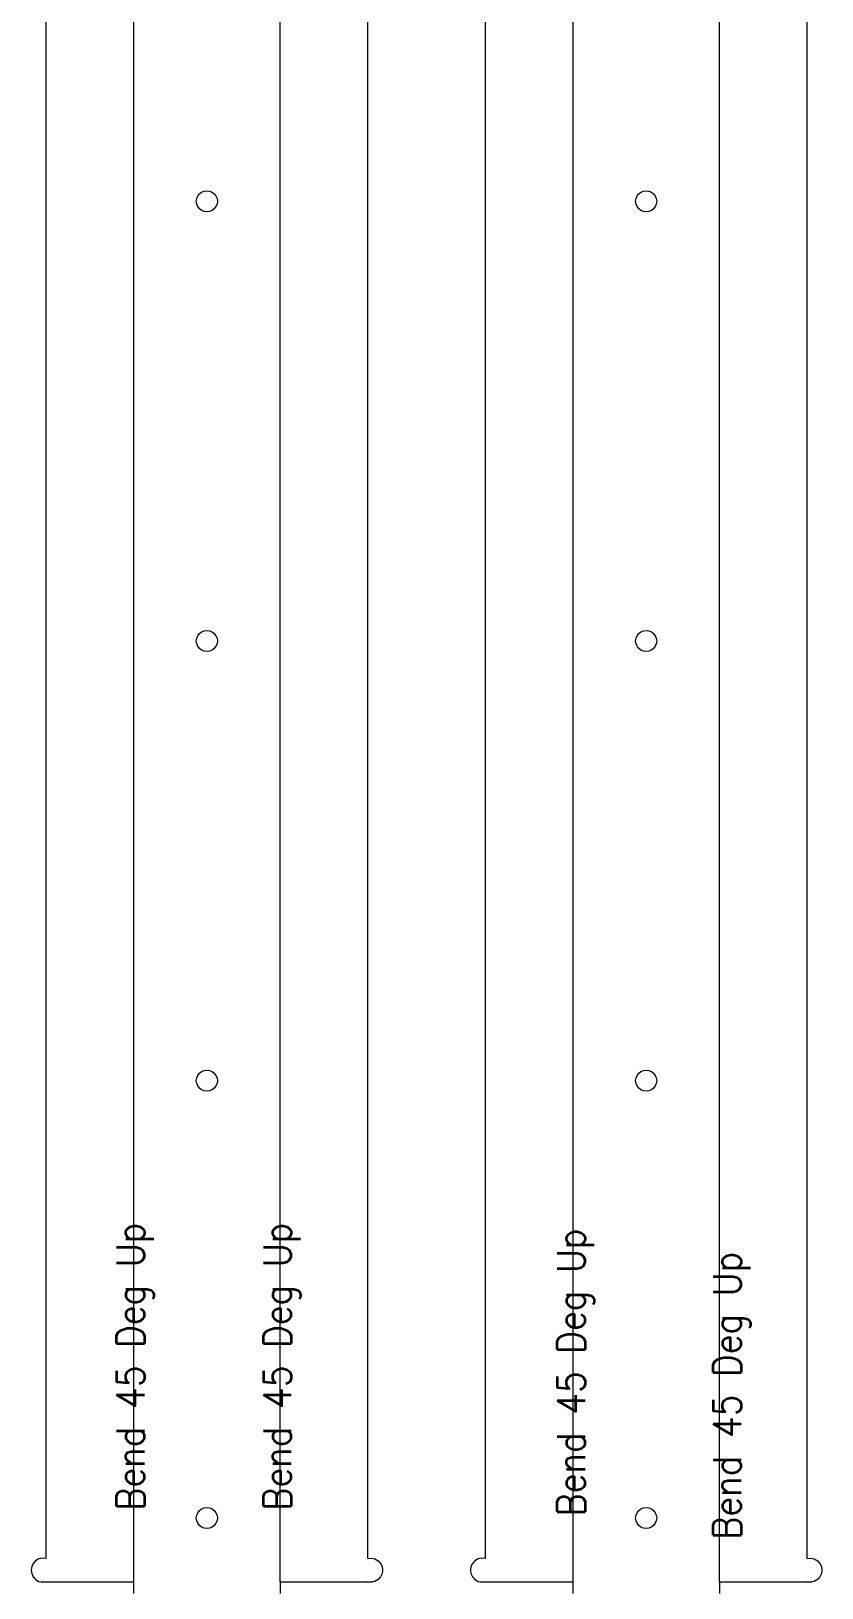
# Model space of a CAD drawing. Extents: x -705 to -543, y 1045 to 1860.
# Drawn here: x -679.6 to -544.6, y 1187.2 to 1452.7 of the extents above; entities that cross this region are included whole.
import ezdxf

# ---------------------------------------------------------------- set-up
doc = ezdxf.new("R2010")
doc.units = 0
doc.layers.get('0').update_dxf_attribs({"linetype": 'CONTINUOUS', "lineweight": 25, "true_color": 0xffffff})
doc.layers.add('Layer0', color=7, linetype='BYLAYER', lineweight=5)
doc.styles.add('textstyle2', font='')
doc.styles.add('textstyle3', font='')
doc.styles.add('textstyle4', font='')
doc.styles.add('textstyle5', font='')
doc.styles.get('textstyle2').set_extended_font_data('Standard')
doc.styles.get('textstyle3').set_extended_font_data('Standard')
doc.styles.get('textstyle4').set_extended_font_data('Standard')
doc.styles.get('textstyle5').set_extended_font_data('Standard')

msp = doc.modelspace()

# ---------------------------------------------------------------- linework, layer by layer
at = {"layer": 'Layer0'}
for p, q in [((-662.11, 1786.21), (-662.11, 1188.21)), ((-637.11, 1188.21), (-637.11, 1786.21)), ((-587.11, 1786.21), (-587.11, 1188.21)), ((-562.11, 1188.21), (-562.11, 1786.21)), ((-622.11, 1192.21), (-622.11, 1760.86)), ((-547.11, 1192.21), (-547.11, 1760.86)), ((-677.11, 1759.29), (-677.11, 1192.21)), ((-602.11, 1759.29), (-602.11, 1192.21)), ((-651.41, 1423.71), (-651.34, 1424.17)), ((-651.34, 1423.24), (-651.41, 1423.71)), ((-651.34, 1424.17), (-651.16, 1424.61)), ((-651.16, 1424.61), (-650.88, 1424.98)), ((-650.88, 1424.98), (-650.51, 1425.27)), ((-650.51, 1425.27), (-650.07, 1425.45)), ((-650.07, 1425.45), (-649.61, 1425.51)), ((-649.61, 1425.51), (-649.14, 1425.45)), ((-649.14, 1425.45), (-648.71, 1425.27)), ((-648.71, 1425.27), (-648.33, 1424.98)), ((-648.33, 1424.98), (-648.05, 1424.61)), ((-648.05, 1424.61), (-647.87, 1424.17)), ((-647.87, 1424.17), (-647.81, 1423.71)), ((-647.81, 1423.71), (-647.87, 1423.24)), ((-576.41, 1423.71), (-576.34, 1424.17)), ((-576.34, 1423.24), (-576.41, 1423.71)), ((-576.34, 1424.17), (-576.16, 1424.61)), ((-576.16, 1424.61), (-575.88, 1424.98)), ((-575.88, 1424.98), (-575.51, 1425.27)), ((-575.51, 1425.27), (-575.07, 1425.45)), ((-575.07, 1425.45), (-574.61, 1425.51)), ((-574.61, 1425.51), (-574.14, 1425.45)), ((-574.14, 1425.45), (-573.71, 1425.27)), ((-573.71, 1425.27), (-573.33, 1424.98)), ((-573.33, 1424.98), (-573.05, 1424.61)), ((-573.05, 1424.61), (-572.87, 1424.17)), ((-572.87, 1424.17), (-572.81, 1423.71)), ((-572.81, 1423.71), (-572.87, 1423.24)), ((-651.16, 1422.81), (-651.34, 1423.24)), ((-650.88, 1422.44), (-651.16, 1422.81)), ((-650.51, 1422.15), (-650.88, 1422.44)), ((-650.07, 1421.97), (-650.51, 1422.15)), ((-649.61, 1421.91), (-650.07, 1421.97)), ((-649.14, 1421.97), (-649.61, 1421.91)), ((-648.71, 1422.15), (-649.14, 1421.97)), ((-648.33, 1422.44), (-648.71, 1422.15)), ((-648.05, 1422.81), (-648.33, 1422.44)), ((-647.87, 1423.24), (-648.05, 1422.81)), ((-576.16, 1422.81), (-576.34, 1423.24)), ((-575.88, 1422.44), (-576.16, 1422.81)), ((-575.51, 1422.15), (-575.88, 1422.44)), ((-575.07, 1421.97), (-575.51, 1422.15)), ((-574.61, 1421.91), (-575.07, 1421.97)), ((-574.14, 1421.97), (-574.61, 1421.91)), ((-573.71, 1422.15), (-574.14, 1421.97)), ((-573.33, 1422.44), (-573.71, 1422.15)), ((-573.05, 1422.81), (-573.33, 1422.44)), ((-572.87, 1423.24), (-573.05, 1422.81)), ((-651.41, 1348.71), (-651.34, 1349.17)), ((-651.34, 1349.17), (-651.16, 1349.61)), ((-651.16, 1349.61), (-650.88, 1349.98)), ((-650.88, 1349.98), (-650.51, 1350.27)), ((-650.51, 1350.27), (-650.07, 1350.45)), ((-650.07, 1350.45), (-649.61, 1350.51)), ((-649.61, 1350.51), (-649.14, 1350.45)), ((-649.14, 1350.45), (-648.71, 1350.27)), ((-648.71, 1350.27), (-648.33, 1349.98)), ((-648.33, 1349.98), (-648.05, 1349.61)), ((-648.05, 1349.61), (-647.87, 1349.17)), ((-647.87, 1349.17), (-647.81, 1348.71)), ((-576.41, 1348.71), (-576.34, 1349.17)), ((-576.34, 1349.17), (-576.16, 1349.61)), ((-576.16, 1349.61), (-575.88, 1349.98)), ((-575.88, 1349.98), (-575.51, 1350.27)), ((-575.51, 1350.27), (-575.07, 1350.45)), ((-575.07, 1350.45), (-574.61, 1350.51)), ((-574.61, 1350.51), (-574.14, 1350.45)), ((-574.14, 1350.45), (-573.71, 1350.27)), ((-573.71, 1350.27), (-573.33, 1349.98)), ((-573.33, 1349.98), (-573.05, 1349.61)), ((-573.05, 1349.61), (-572.87, 1349.17)), ((-572.87, 1349.17), (-572.81, 1348.71)), ((-651.34, 1348.24), (-651.41, 1348.71)), ((-651.16, 1347.81), (-651.34, 1348.24)), ((-650.88, 1347.44), (-651.16, 1347.81)), ((-650.51, 1347.15), (-650.88, 1347.44)), ((-650.07, 1346.97), (-650.51, 1347.15)), ((-649.61, 1346.91), (-650.07, 1346.97)), ((-649.14, 1346.97), (-649.61, 1346.91)), ((-648.71, 1347.15), (-649.14, 1346.97)), ((-648.33, 1347.44), (-648.71, 1347.15)), ((-648.05, 1347.81), (-648.33, 1347.44)), ((-647.87, 1348.24), (-648.05, 1347.81)), ((-647.81, 1348.71), (-647.87, 1348.24)), ((-576.34, 1348.24), (-576.41, 1348.71)), ((-576.16, 1347.81), (-576.34, 1348.24)), ((-575.88, 1347.44), (-576.16, 1347.81)), ((-575.51, 1347.15), (-575.88, 1347.44)), ((-575.07, 1346.97), (-575.51, 1347.15)), ((-574.61, 1346.91), (-575.07, 1346.97)), ((-574.14, 1346.97), (-574.61, 1346.91)), ((-573.71, 1347.15), (-574.14, 1346.97)), ((-573.33, 1347.44), (-573.71, 1347.15)), ((-573.05, 1347.81), (-573.33, 1347.44)), ((-572.87, 1348.24), (-573.05, 1347.81)), ((-572.81, 1348.71), (-572.87, 1348.24)), ((-651.16, 1274.61), (-650.88, 1274.98)), ((-650.88, 1274.98), (-650.51, 1275.27)), ((-650.51, 1275.27), (-650.07, 1275.45)), ((-650.07, 1275.45), (-649.61, 1275.51)), ((-649.61, 1275.51), (-649.14, 1275.45)), ((-649.14, 1275.45), (-648.71, 1275.27)), ((-648.71, 1275.27), (-648.33, 1274.98)), ((-648.33, 1274.98), (-648.05, 1274.61)), ((-576.16, 1274.61), (-575.88, 1274.98)), ((-575.88, 1274.98), (-575.51, 1275.27)), ((-575.51, 1275.27), (-575.07, 1275.45)), ((-575.07, 1275.45), (-574.61, 1275.51)), ((-574.61, 1275.51), (-574.14, 1275.45)), ((-574.14, 1275.45), (-573.71, 1275.27)), ((-573.71, 1275.27), (-573.33, 1274.98)), ((-573.33, 1274.98), (-573.05, 1274.61)), ((-651.41, 1273.71), (-651.34, 1274.17)), ((-651.34, 1273.24), (-651.41, 1273.71)), ((-651.34, 1274.17), (-651.16, 1274.61)), ((-651.16, 1272.81), (-651.34, 1273.24)), ((-650.88, 1272.44), (-651.16, 1272.81)), ((-650.51, 1272.15), (-650.88, 1272.44)), ((-650.07, 1271.97), (-650.51, 1272.15)), ((-649.61, 1271.91), (-650.07, 1271.97)), ((-649.14, 1271.97), (-649.61, 1271.91)), ((-648.71, 1272.15), (-649.14, 1271.97)), ((-648.33, 1272.44), (-648.71, 1272.15)), ((-648.05, 1272.81), (-648.33, 1272.44)), ((-648.05, 1274.61), (-647.87, 1274.17)), ((-647.87, 1273.24), (-648.05, 1272.81)), ((-647.87, 1274.17), (-647.81, 1273.71)), ((-647.81, 1273.71), (-647.87, 1273.24)), ((-576.41, 1273.71), (-576.34, 1274.17)), ((-576.34, 1273.24), (-576.41, 1273.71)), ((-576.34, 1274.17), (-576.16, 1274.61)), ((-576.16, 1272.81), (-576.34, 1273.24)), ((-575.88, 1272.44), (-576.16, 1272.81)), ((-575.51, 1272.15), (-575.88, 1272.44)), ((-575.07, 1271.97), (-575.51, 1272.15)), ((-574.61, 1271.91), (-575.07, 1271.97)), ((-574.14, 1271.97), (-574.61, 1271.91)), ((-573.71, 1272.15), (-574.14, 1271.97)), ((-573.33, 1272.44), (-573.71, 1272.15)), ((-573.05, 1272.81), (-573.33, 1272.44)), ((-573.05, 1274.61), (-572.87, 1274.17)), ((-572.87, 1273.24), (-573.05, 1272.81)), ((-572.87, 1274.17), (-572.81, 1273.71)), ((-572.81, 1273.71), (-572.87, 1273.24)), ((-651.16, 1200.01), (-650.88, 1200.38)), ((-650.88, 1200.38), (-650.51, 1200.67)), ((-650.51, 1200.67), (-650.07, 1200.85)), ((-650.07, 1200.85), (-649.61, 1200.91)), ((-649.61, 1200.91), (-649.14, 1200.85)), ((-649.14, 1200.85), (-648.71, 1200.67)), ((-648.71, 1200.67), (-648.33, 1200.38)), ((-648.33, 1200.38), (-648.05, 1200.01)), ((-576.16, 1200.01), (-575.88, 1200.38)), ((-575.88, 1200.38), (-575.51, 1200.67)), ((-575.51, 1200.67), (-575.07, 1200.85)), ((-575.07, 1200.85), (-574.61, 1200.91)), ((-574.61, 1200.91), (-574.14, 1200.85)), ((-574.14, 1200.85), (-573.71, 1200.67)), ((-573.71, 1200.67), (-573.33, 1200.38)), ((-573.33, 1200.38), (-573.05, 1200.01)), ((-651.41, 1199.11), (-651.34, 1199.57)), ((-651.34, 1198.64), (-651.41, 1199.11)), ((-651.34, 1199.57), (-651.16, 1200.01)), ((-651.16, 1198.21), (-651.34, 1198.64)), ((-650.88, 1197.84), (-651.16, 1198.21)), ((-650.51, 1197.55), (-650.88, 1197.84)), ((-648.33, 1197.84), (-648.71, 1197.55)), ((-648.05, 1198.21), (-648.33, 1197.84)), ((-648.05, 1200.01), (-647.87, 1199.57)), ((-647.87, 1198.64), (-648.05, 1198.21)), ((-647.87, 1199.57), (-647.81, 1199.11)), ((-647.81, 1199.11), (-647.87, 1198.64)), ((-576.41, 1199.11), (-576.34, 1199.57)), ((-576.34, 1198.64), (-576.41, 1199.11)), ((-576.34, 1199.57), (-576.16, 1200.01)), ((-576.16, 1198.21), (-576.34, 1198.64)), ((-575.88, 1197.84), (-576.16, 1198.21)), ((-575.51, 1197.55), (-575.88, 1197.84)), ((-573.33, 1197.84), (-573.71, 1197.55)), ((-573.05, 1198.21), (-573.33, 1197.84)), ((-573.05, 1200.01), (-572.87, 1199.57)), ((-572.87, 1198.64), (-573.05, 1198.21)), ((-572.87, 1199.57), (-572.81, 1199.11)), ((-572.81, 1199.11), (-572.87, 1198.64)), ((-650.07, 1197.37), (-650.51, 1197.55)), ((-649.61, 1197.31), (-650.07, 1197.37)), ((-649.14, 1197.37), (-649.61, 1197.31)), ((-648.71, 1197.55), (-649.14, 1197.37)), ((-575.07, 1197.37), (-575.51, 1197.55)), ((-574.61, 1197.31), (-575.07, 1197.37)), ((-574.14, 1197.37), (-574.61, 1197.31)), ((-573.71, 1197.55), (-574.14, 1197.37)), ((-679.51, 1190.81), (-679.61, 1190.21)), ((-679.61, 1190.21), (-679.51, 1189.61)), ((-679.25, 1191.36), (-679.51, 1190.81)), ((-678.84, 1191.81), (-679.25, 1191.36)), ((-678.31, 1192.12), (-678.84, 1191.81)), ((-677.71, 1192.25), (-678.31, 1192.12)), ((-677.11, 1192.21), (-677.71, 1192.25)), ((-622.11, 1192.21), (-621.5, 1192.25)), ((-621.5, 1192.25), (-620.9, 1192.12)), ((-620.9, 1192.12), (-620.38, 1191.81)), ((-620.38, 1191.81), (-619.96, 1191.36)), ((-619.96, 1191.36), (-619.7, 1190.81)), ((-619.7, 1190.81), (-619.61, 1190.21)), ((-619.61, 1190.21), (-619.7, 1189.61)), ((-604.51, 1190.81), (-604.61, 1190.21)), ((-604.61, 1190.21), (-604.51, 1189.61)), ((-604.25, 1191.36), (-604.51, 1190.81)), ((-603.84, 1191.81), (-604.25, 1191.36)), ((-603.31, 1192.12), (-603.84, 1191.81)), ((-602.71, 1192.25), (-603.31, 1192.12)), ((-602.11, 1192.21), (-602.71, 1192.25)), ((-547.11, 1192.21), (-546.5, 1192.25)), ((-546.5, 1192.25), (-545.9, 1192.12)), ((-545.9, 1192.12), (-545.38, 1191.81)), ((-545.38, 1191.81), (-544.96, 1191.36)), ((-544.96, 1191.36), (-544.7, 1190.81)), ((-544.7, 1190.81), (-544.61, 1190.21)), ((-544.61, 1190.21), (-544.7, 1189.61)), ((-679.51, 1189.61), (-679.25, 1189.06)), ((-679.25, 1189.06), (-678.84, 1188.61)), ((-678.84, 1188.61), (-678.31, 1188.3)), ((-678.31, 1188.3), (-677.9, 1188.21)), ((-677.9, 1188.21), (-677.11, 1188.21)), ((-677.9, 1188.21), (-677.71, 1188.16)), ((-677.71, 1188.16), (-677.11, 1188.21)), ((-677.11, 1188.21), (-663.01, 1188.21)), ((-663.01, 1188.21), (-662.11, 1188.21)), ((-662.11, 1188.21), (-662.11, 1186.21)), ((-637.11, 1188.21), (-622.11, 1188.21)), ((-637.11, 1188.21), (-637.11, 1186.21)), ((-622.11, 1188.21), (-621.31, 1188.21)), ((-621.5, 1188.16), (-622.11, 1188.21)), ((-621.31, 1188.21), (-621.5, 1188.16)), ((-620.9, 1188.3), (-621.31, 1188.21)), ((-620.38, 1188.61), (-620.9, 1188.3)), ((-619.96, 1189.06), (-620.38, 1188.61)), ((-619.7, 1189.61), (-619.96, 1189.06)), ((-604.51, 1189.61), (-604.25, 1189.06)), ((-604.25, 1189.06), (-603.84, 1188.61)), ((-603.84, 1188.61), (-603.31, 1188.3)), ((-603.31, 1188.3), (-602.9, 1188.21)), ((-602.9, 1188.21), (-602.11, 1188.21)), ((-602.9, 1188.21), (-602.71, 1188.16)), ((-602.71, 1188.16), (-602.11, 1188.21)), ((-602.11, 1188.21), (-588.01, 1188.21)), ((-588.01, 1188.21), (-587.11, 1188.21)), ((-587.11, 1188.21), (-587.11, 1186.21)), ((-562.11, 1188.21), (-547.11, 1188.21)), ((-562.11, 1188.21), (-562.11, 1186.21)), ((-547.11, 1188.21), (-546.31, 1188.21)), ((-546.5, 1188.16), (-547.11, 1188.21)), ((-546.31, 1188.21), (-546.5, 1188.16)), ((-545.9, 1188.3), (-546.31, 1188.21)), ((-545.38, 1188.61), (-545.9, 1188.3)), ((-544.96, 1189.06), (-545.38, 1188.61)), ((-544.7, 1189.61), (-544.96, 1189.06))]:
    msp.add_line(p, q, dxfattribs=at)

# ---------------------------------------------------------------- texts
at = {"char_height": 4.7625, "attachment_point": 2, "rotation": 90}
for insert, style in [((-665.01, 1224.95), 'textstyle5'), ((-639.95, 1224.95), 'textstyle4'), ((-589.81, 1223.97), 'textstyle3'), ((-563.17, 1220), 'textstyle2')]:
    msp.add_mtext('Bend 45 Deg Up', dxfattribs=dict(at, insert=insert, style=style))

doc.saveas('drawing.dxf')
